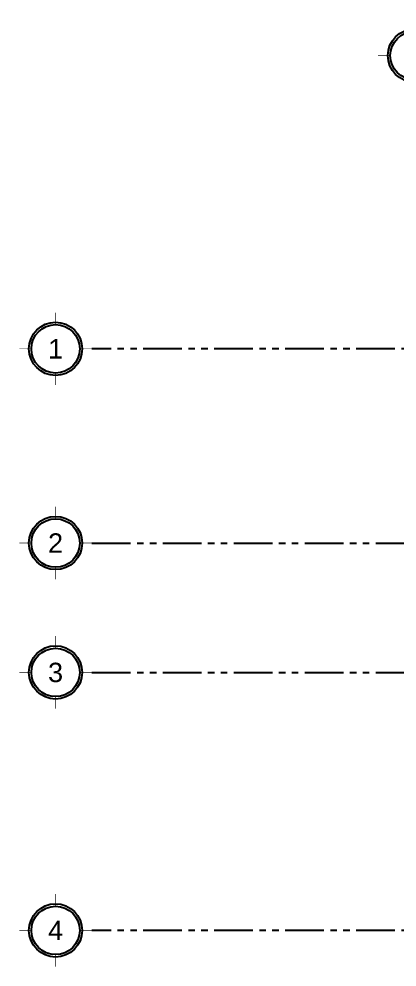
# Model space of a CAD drawing. Header units: metres. Extents: x -6.1 to 26.1, y -10.1 to 14.1.
# Drawn here: x -6.13 to -0.27, y -0.57 to 14.12 of the extents above; entities that cross this region are included whole.
import ezdxf
from ezdxf.enums import TextEntityAlignment as Align

# ---------------------------------------------------------------- set-up
doc = ezdxf.new("R2010")
doc.units = ezdxf.units.M
doc.header["$MEASUREMENT"] = 0
doc.linetypes.add('Xref_Ejes$0$ACAD_ISO05W100', pattern=[33, 24, -3, 0, -3, 0, -3])
for name, color, linetype in [('Xref_Ejes$0$00-EJES', 1, 'Xref_Ejes$0$ACAD_ISO05W100'), ('Xref_Ejes$0$Globo Eje', 1, 'Continuous'), ('Xref_Ejes$0$Texto', 7, 'Continuous')]:
    doc.layers.add(name, color=color, linetype=linetype)
doc.styles.add('Xref_Ejes$0$Arial', font='arial.ttf')

# ---------------------------------------------------------------- blocks, each defined once
blk = doc.blocks.new('*U178')
at = {"layer": 'Xref_Ejes$0$Globo Eje', "ltscale": 0.025, "const_width": 0.00938}
for points in [[(0, 0.5625), (0, 0.375)], [(-0.375, 0), (-0.5625, 0)], [(0.5625, 0), (0.375, 0)], [(0, -0.375), (0, -0.5625)]]:
    blk.add_lwpolyline(points, dxfattribs=at)
at = {"layer": 'Xref_Ejes$0$Globo Eje', "ltscale": 0.025}
for radius in [0.4125, 0.375]:
    blk.add_circle((0, 0), radius, dxfattribs=at)
at = {"layer": 'Xref_Ejes$0$Texto', "color": 7, "ltscale": 0.025, "style": 'Xref_Ejes$0$Arial'}
blk.add_attdef('EJE', text='', height=0.3, dxfattribs=at).set_placement((0, 0), align=Align.MIDDLE_CENTER)
blk = doc.blocks.new('Xref_Ejes')
at = {"layer": 'Xref_Ejes$0$00-EJES', "ltscale": 0.025}
for p, q in [((24.997, 9.008), (-5, 9.008)), ((-5, 6), (24.997, 6)), ((-5, 3.996), (24.997, 3.996)), ((24.997, 0), (-5, 0))]:
    blk.add_line(p, q, dxfattribs=at)
for p, values in [((0, 13.55), {'EJE': 'A'}), ((-5.562, 9.008), {'EJE': '1'}), ((-5.562, 6), {'EJE': '2'}), ((-5.562, 3.996), {'EJE': '3'}), ((-5.562, 0), {'EJE': '4'})]:
    blk.add_blockref('*U178', p, dxfattribs=at).add_auto_attribs(values)

msp = doc.modelspace()

# ---------------------------------------------------------------- block references
msp.add_blockref('Xref_Ejes', (0, 0))

doc.saveas('drawing.dxf')
